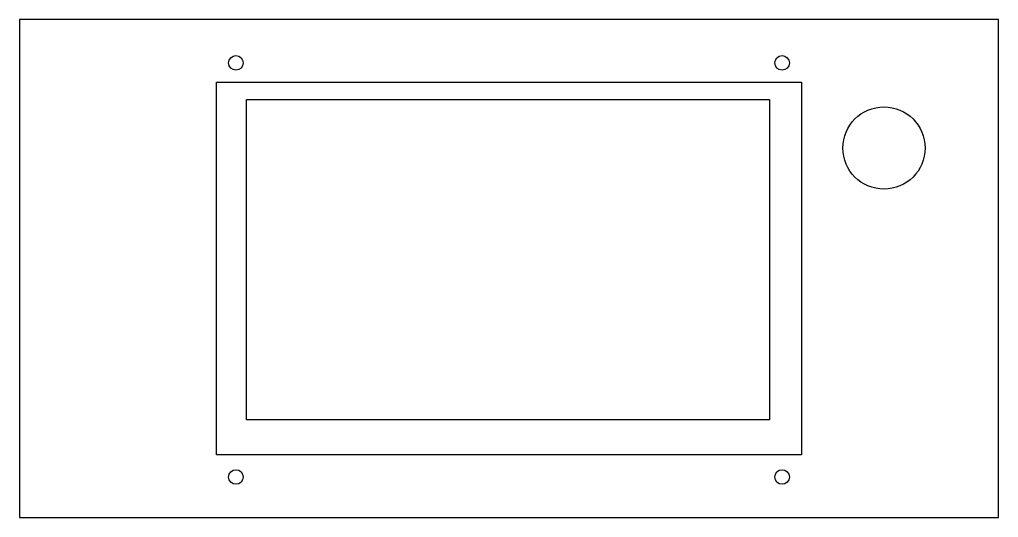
# Model space of a CAD drawing. Extents: x 0 to 202, y 0 to 103.
import ezdxf

# ---------------------------------------------------------------- set-up
doc = ezdxf.new("R2010")
doc.units = 0
doc.layers.get('0').update_dxf_attribs({"linetype": 'continuous'})

# ---------------------------------------------------------------- blocks, each defined once
blk = doc.blocks.new('PAD')
at = {"color": 0}
for p, q in [((202.5, 102.9), (0, 102.9)), ((0, 102.9), (0, 0)), ((202.5, 0), (202.5, 102.9)), ((0, 0), (202.5, 0))]:
    blk.add_line(p, q, dxfattribs=at)
blk = doc.blocks.new('POCKET')
at = {"color": 0}
for p, q in [((0, 102.9), (0, 0)), ((202.5, 102.9), (0, 102.9)), ((202.5, 0), (202.5, 102.9)), ((40.75, 12.95), (40.75, 89.95)), ((40.75, 89.95), (161.75, 89.95)), ((161.75, 89.95), (161.75, 12.95)), ((161.75, 89.95), (161.75, 12.95)), ((161.75, 12.95), (40.75, 12.95)), ((0, 0), (202.5, 0))]:
    blk.add_line(p, q, dxfattribs=at)
blk = doc.blocks.new('POCKET001')
at = {"color": 0}
for p, q in [((0, 102.9), (0, 0)), ((202.5, 102.9), (0, 102.9)), ((202.5, 0), (202.5, 102.9)), ((40.75, 12.95), (40.75, 89.95)), ((40.75, 89.95), (161.75, 89.95)), ((161.75, 89.95), (161.75, 12.95)), ((161.75, 89.95), (161.75, 12.95)), ((46.95, 20.15), (46.95, 86.35)), ((46.95, 86.35), (155.15, 86.35)), ((155.15, 86.35), (155.15, 20.15)), ((155.15, 20.15), (46.95, 20.15)), ((161.75, 12.95), (40.75, 12.95)), ((0, 0), (202.5, 0))]:
    blk.add_line(p, q, dxfattribs=at)
blk = doc.blocks.new('POCKET002')
at = {"color": 0}
for p, q in [((0, 102.9), (0, 0)), ((202.5, 102.9), (0, 102.9)), ((202.5, 0), (202.5, 102.9)), ((40.75, 89.95), (161.75, 89.95)), ((40.75, 12.95), (40.75, 89.95)), ((161.75, 89.95), (161.75, 12.95)), ((161.75, 89.95), (161.75, 12.95)), ((46.95, 20.15), (46.95, 86.35)), ((46.95, 86.35), (155.15, 86.35)), ((155.15, 86.35), (155.15, 20.15)), ((155.15, 20.15), (46.95, 20.15)), ((161.75, 12.95), (40.75, 12.95)), ((0, 0), (202.5, 0))]:
    blk.add_line(p, q, dxfattribs=at)
for centre in [(44.75, 93.95), (157.75, 93.95), (44.75, 8.35), (157.75, 8.35)]:
    blk.add_circle(centre, 1.5, dxfattribs=at)
blk = doc.blocks.new('POCKET003')
at = {"color": 0}
for p, q in [((0, 102.9), (0, 0)), ((202.5, 102.9), (0, 102.9)), ((202.5, 0), (202.5, 102.9)), ((40.75, 89.95), (161.75, 89.95)), ((40.75, 12.95), (40.75, 89.95)), ((161.75, 89.95), (161.75, 12.95)), ((161.75, 89.95), (161.75, 12.95)), ((46.95, 20.15), (46.95, 86.35)), ((46.95, 86.35), (155.15, 86.35)), ((155.15, 86.35), (155.15, 20.15)), ((155.15, 20.15), (46.95, 20.15)), ((161.75, 12.95), (40.75, 12.95)), ((0, 0), (202.5, 0))]:
    blk.add_line(p, q, dxfattribs=at)
for centre, radius in [((44.75, 93.95), 1.5), ((157.75, 93.95), 1.5), ((178.82, 76.35), 8.5), ((44.75, 8.35), 1.5), ((157.75, 8.35), 1.5)]:
    blk.add_circle(centre, radius, dxfattribs=at)

msp = doc.modelspace()

# ---------------------------------------------------------------- block references
for name in ['PAD', 'POCKET', 'POCKET001', 'POCKET002', 'POCKET003']:
    msp.add_blockref(name, (0, 0))

doc.saveas('drawing.dxf')
